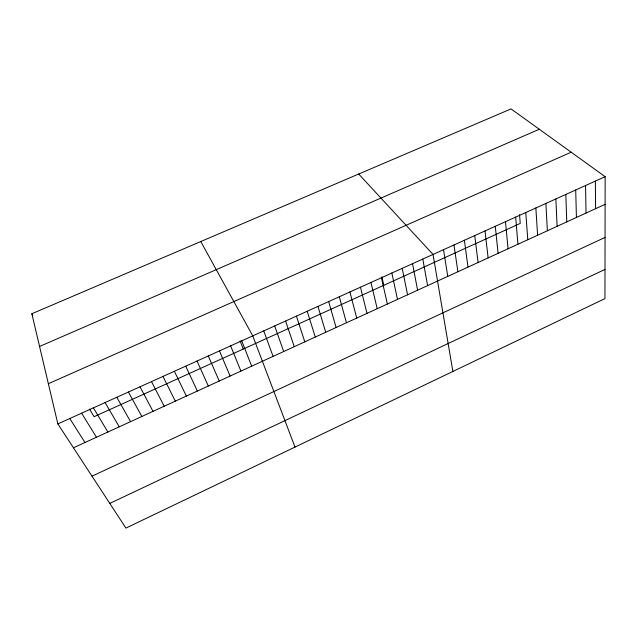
<?xml version="1.0" encoding="UTF-8"?>
<svg xmlns="http://www.w3.org/2000/svg" width="637" height="637" viewBox="0 0 637 637"><rect width="100%" height="100%" fill="white"/><g stroke="black" fill="none" stroke-linecap="round" stroke-linejoin="round"><path stroke-width="0.96" d="M605.15 176.68L604.951 298.594L125.911 528.089L57.856 423.908L31.85 313.754L511.041 108.911L605.15 176.68L57.856 423.908M109.787 503.405L604.999 269.403M91.999 476.173L605.054 237.418M73.454 447.795L605.102 204.334M48.364 383.713L571.158 152.203M39.574 346.456L539.292 129.255M358.711 174.028L433.033 254.434L452.875 371.451M69.759 418.533L84.984 442.516M81.6 413.182L96.458 437.261M31.85 313.754L32.853 315.419M89.506 409.113L94.093 416.694L520.238 223.412L519.537 214.653M93.392 407.855L107.876 432.029M105.121 402.552L119.246 426.83M116.802 397.281L130.561 421.646M200.774 241.542L252.754 335.866L294.995 447.086M128.419 392.026L141.82 416.487M139.989 386.802L153.031 411.351M151.502 381.603L164.195 406.239M162.961 376.427L175.302 401.151M174.371 371.275L186.362 396.087M185.725 366.148L197.374 391.046M197.024 361.036L208.331 386.03M208.275 355.956L219.247 381.03M219.47 350.899L230.108 376.061M230.618 345.867L240.921 371.108M241.71 340.851L251.687 366.179M240.069 340.851L243.302 349.02M263.742 330.898L273.074 356.386M274.69 325.961L283.696 351.52M285.583 321.04L294.27 346.679M296.428 316.135L304.797 341.854M307.217 311.262L315.275 337.053M317.967 306.413L325.714 332.275M328.66 301.58L336.105 327.522M339.306 296.77L346.448 322.784M349.912 291.977L356.744 318.07M360.462 287.215L367 313.372M370.965 282.47L377.208 308.698M381.428 277.74L387.376 304.04M381.889 276.808L383.8 285.296M391.843 273.034L397.496 299.406M402.202 268.352L407.576 294.788M412.529 263.694L417.609 290.193M422.801 259.052L427.602 285.623M443.519 249.688L447.755 276.394M453.966 244.974L457.907 271.744M464.365 240.276L468.028 267.11M474.716 235.602L478.1 262.5M485.02 230.944L488.125 257.905M495.275 226.31L498.11 253.335M505.491 221.7L508.047 248.78M515.652 217.106L517.945 244.25M525.78 212.535L527.794 239.743M535.852 207.981L537.604 235.244M545.885 203.45L547.374 230.777M555.87 198.943L557.096 226.318M565.815 194.452L566.779 221.883M575.713 189.977L576.421 217.472M585.57 185.526L586.024 213.077M595.38 181.091L595.587 208.697"/></g></svg>
